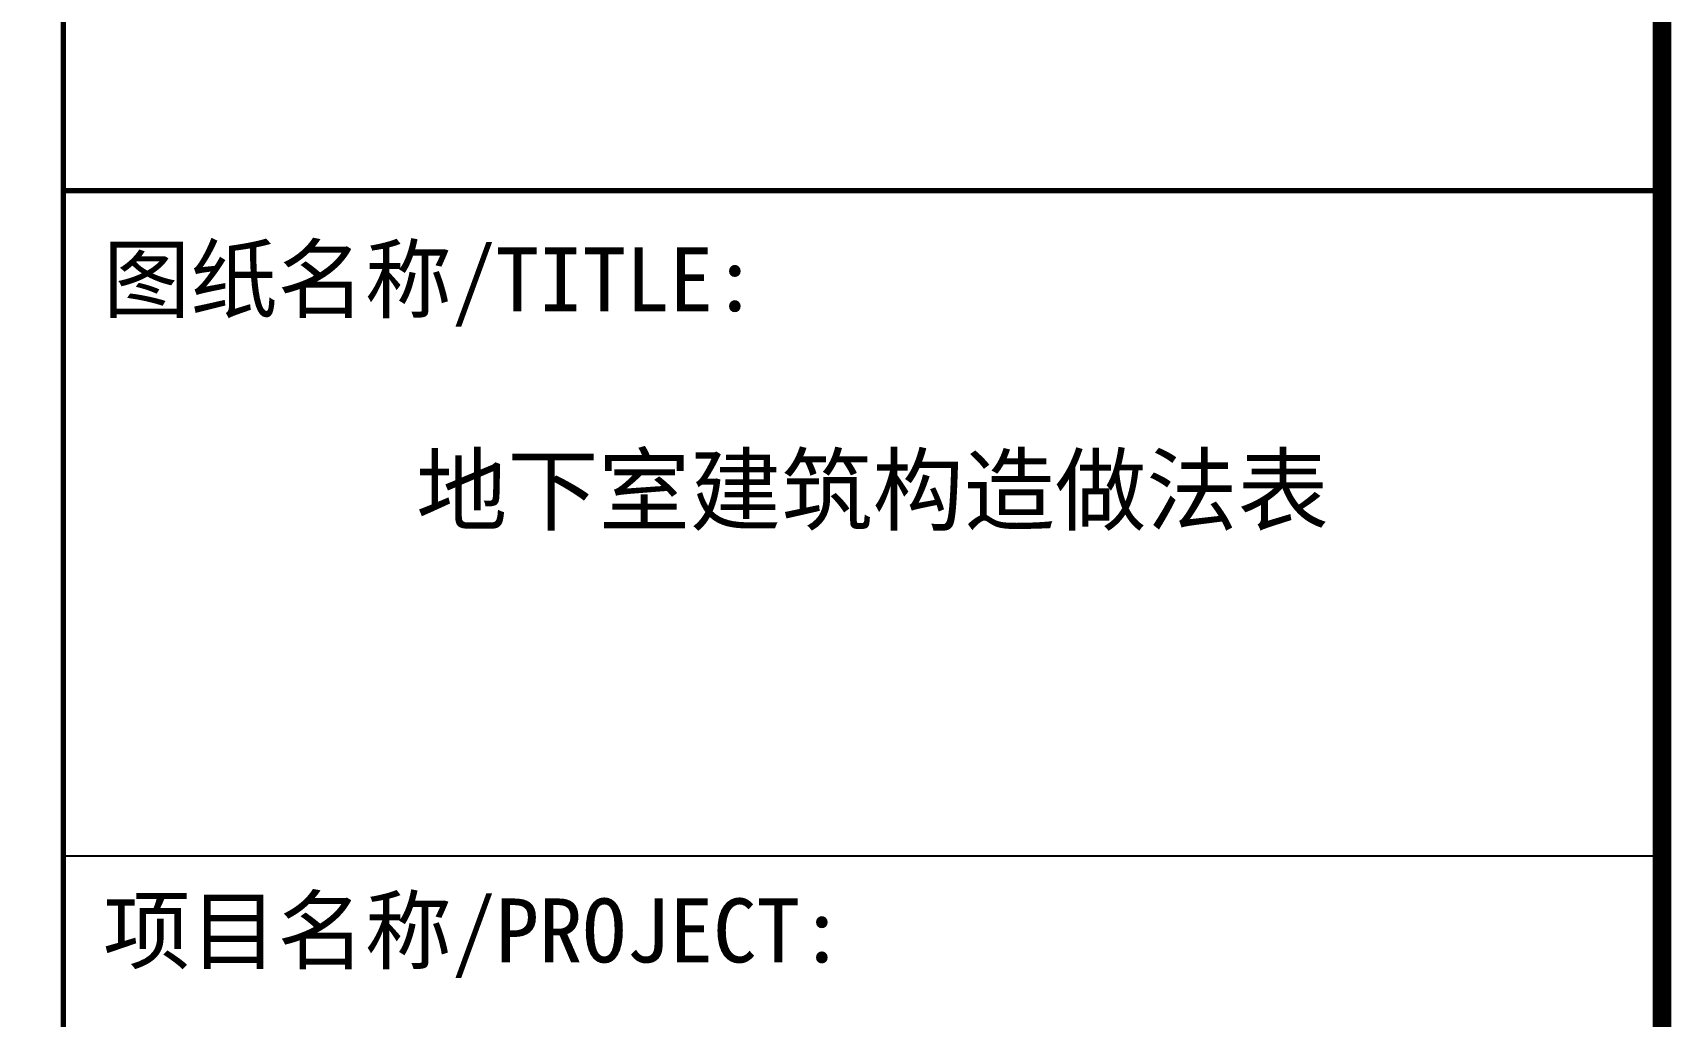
# Model space of a CAD drawing. Extents: x -737978 to 768813, y -372247 to 1140308.
# Drawn here: x -25822 to -17008, y -15955 to -10665 of the extents above; entities that cross this region are included whole.
import ezdxf

# ---------------------------------------------------------------- set-up
doc = ezdxf.new("R2010")
doc.units = 0
doc.header["$LTSCALE"] = 10
doc.header["$MEASUREMENT"] = 0
doc.layers.get('0').update_dxf_attribs({"linetype": 'CONTINUOUS'})
doc.layers.add('PUB_TITLE', color=4, linetype='CONTINUOUS')
doc.styles.add('-宋体', font='', dxfattribs={"width": 0.8})
doc.styles.get('-宋体').set_extended_font_data('SimSun')

# ---------------------------------------------------------------- blocks, each defined once
blk = doc.blocks.new('TQ1')
at = {"layer": 'PUB_TITLE'}
blk.add_line((-49854.8, -399054.8), (-43854.8, -399054.8), dxfattribs=at)
at = {"layer": 'PUB_TITLE', "const_width": 20}
for points in [[(-49854.8, -378413.9), (-49854.8, -418454.8)], [(-49854.8, -396558.8), (-43854.8, -396558.8)]]:
    blk.add_lwpolyline(points, dxfattribs=at)
at = {"layer": 'PUB_TITLE', "style": '-宋体'}
for s, p in [('图纸名称/TITLE:', (-49704.8, -397011.1)), ('项目名称/PROJECT:', (-49704.8, -399454.9))]:
    blk.add_text(s, height=240, dxfattribs=at).set_placement(p)

msp = doc.modelspace()

# ---------------------------------------------------------------- linework, layer by layer
at = {"layer": 'PUB_TITLE', "color": 4, "const_width": 100}
msp.add_lwpolyline([(-97657.6, -42902.5), (-17057.6, -42902.5), (-17057.6, 14497.5), (-97657.6, 14497.5)], close=True, dxfattribs=at)

# ---------------------------------------------------------------- block references
at = {"xscale": 1.433507481003284, "yscale": 1.433507481003284, "zscale": 1.433507481003284}
msp.add_blockref('TQ1', (45808.5, 556956.1), dxfattribs=at)

# ---------------------------------------------------------------- texts
at = {"layer": 'PUB_TITLE', "color": 6, "style": '-宋体'}
msp.add_text('地下室建筑构造做法表', height=360, dxfattribs=at).set_placement((-23760.1, -13304.3))

doc.saveas('drawing.dxf')
